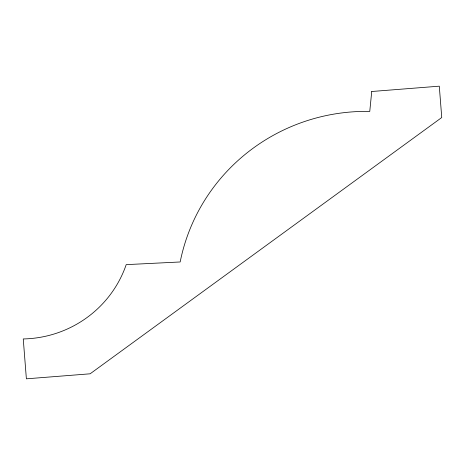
<?xml version="1.0" encoding="UTF-8"?>
<svg xmlns="http://www.w3.org/2000/svg" width="465" height="465" viewBox="0 0 465 465"><rect width="100%" height="100%" fill="white"/><g stroke="black" fill="none" stroke-linecap="round" stroke-linejoin="round"><path stroke-width="0.7" d="M371.733 91.5L369.762 111.414A189.034 185.988 -4.8 0 0 180.17 261.969L126.207 264.637A110.705 108.92 -4.8 0 1 23.25 338.944L26.383 378.824L90.123 373.802L441.75 117.529L439.286 86.176L371.733 91.5"/></g></svg>
